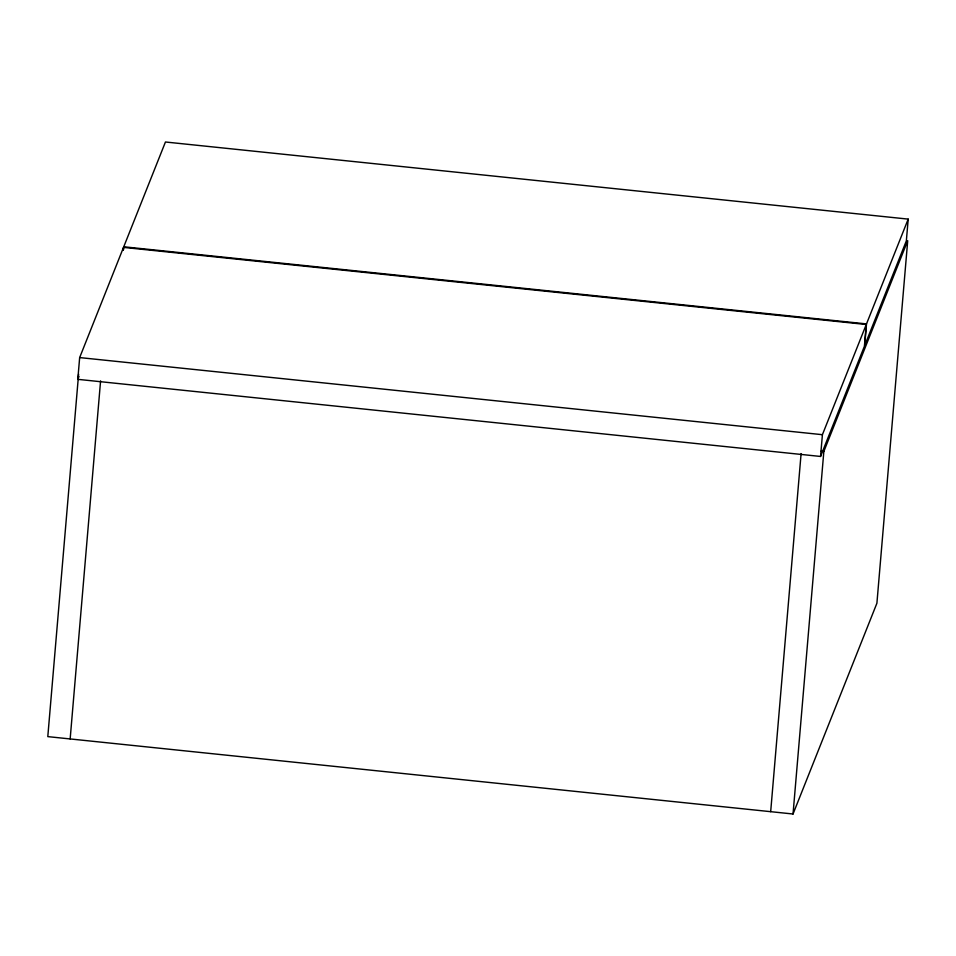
<?xml version="1.0" encoding="UTF-8"?>
<svg xmlns="http://www.w3.org/2000/svg" width="956" height="956" viewBox="0 0 956 956"><rect width="100%" height="100%" fill="white"/><g stroke="black" fill="none" stroke-linecap="round" stroke-linejoin="round"><path stroke-width="1.43" d="M77.806 379.341L79.659 357.58L123.515 247.389L866.267 324.502L864.415 346.251L820.559 456.454L77.806 379.341L78.906 376.58M78.607 374.095L47.8 736.622L793.038 813.998L876.903 603.236L907.71 240.697L823.845 451.459L793.038 813.998M70.158 738.94L100.583 380.87M123.264 250.293L123.515 247.389M123.503 249.683L123.754 246.779L165.448 142.002L908.2 219.115L906.348 240.876L864.654 345.654L866.506 323.905L908.2 219.115M770.679 811.668L801.104 453.598M820.559 456.454L822.411 434.693L866.267 324.502M123.754 246.779L866.506 323.905M79.659 357.58L822.411 434.693M821.049 451.172L823.845 451.459"/></g></svg>
